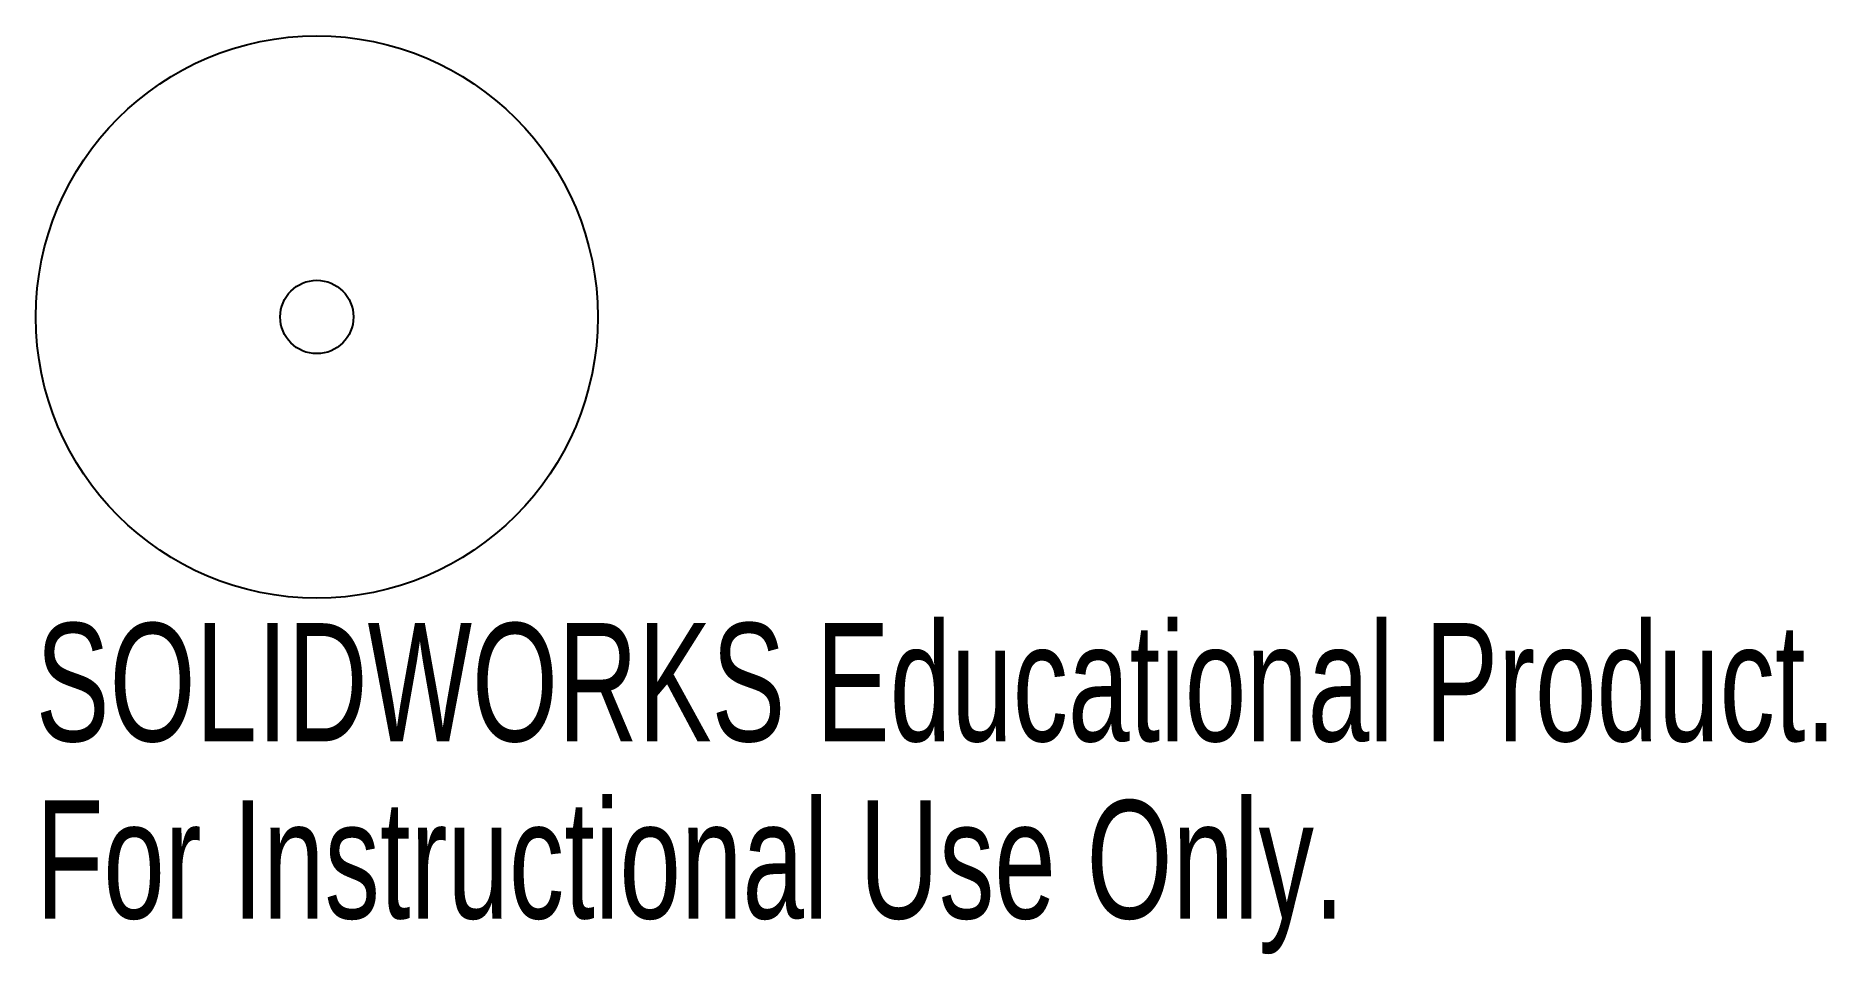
# Model space of a CAD drawing. Extents: x -11.5 to 61.8, y -26.1 to 11.5.
import ezdxf

# ---------------------------------------------------------------- set-up
doc = ezdxf.new("R2010")
doc.units = 0
doc.layers.get('0').update_dxf_attribs({"linetype": 'CONTINUOUS'})
doc.styles.add('SLDTEXTSTYLE0', font='TXT', dxfattribs={"width": 0.7})

msp = doc.modelspace()

# ---------------------------------------------------------------- linework, layer by layer
at = {"color": 7, "linetype": 'CONTINUOUS'}
for radius in [11.5, 1.5]:
    msp.add_circle((0, 0), radius, dxfattribs=at)

# ---------------------------------------------------------------- texts
at = {"color": 7, "linetype": 'CONTINUOUS', "char_height": 4.83362, "attachment_point": 1, "style": 'SLDTEXTSTYLE0'}
for s, insert in [('SOLIDWORKS Educational Product.', (-11.5, -12.52)), ('For Instructional Use Only.', (-11.5, -19.77))]:
    msp.add_mtext(s, dxfattribs=dict(at, insert=insert))

doc.saveas('drawing.dxf')
